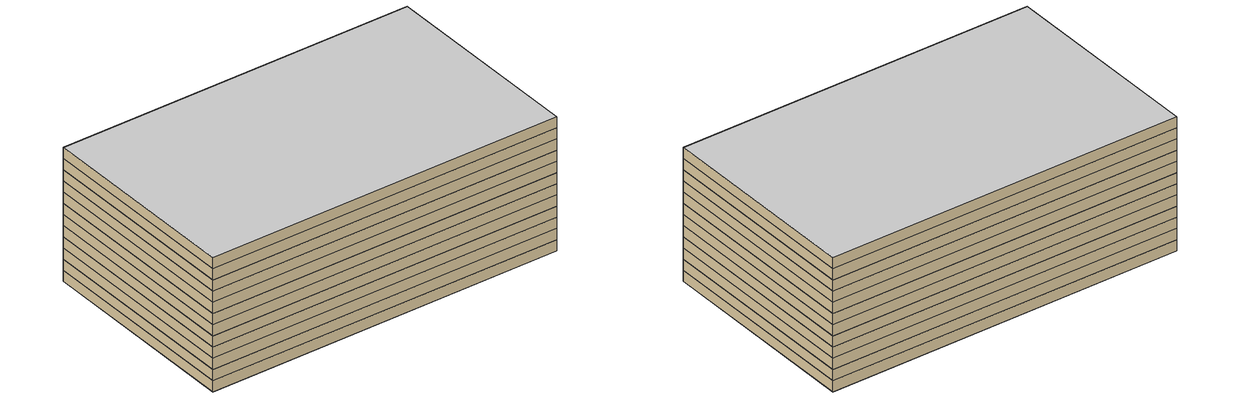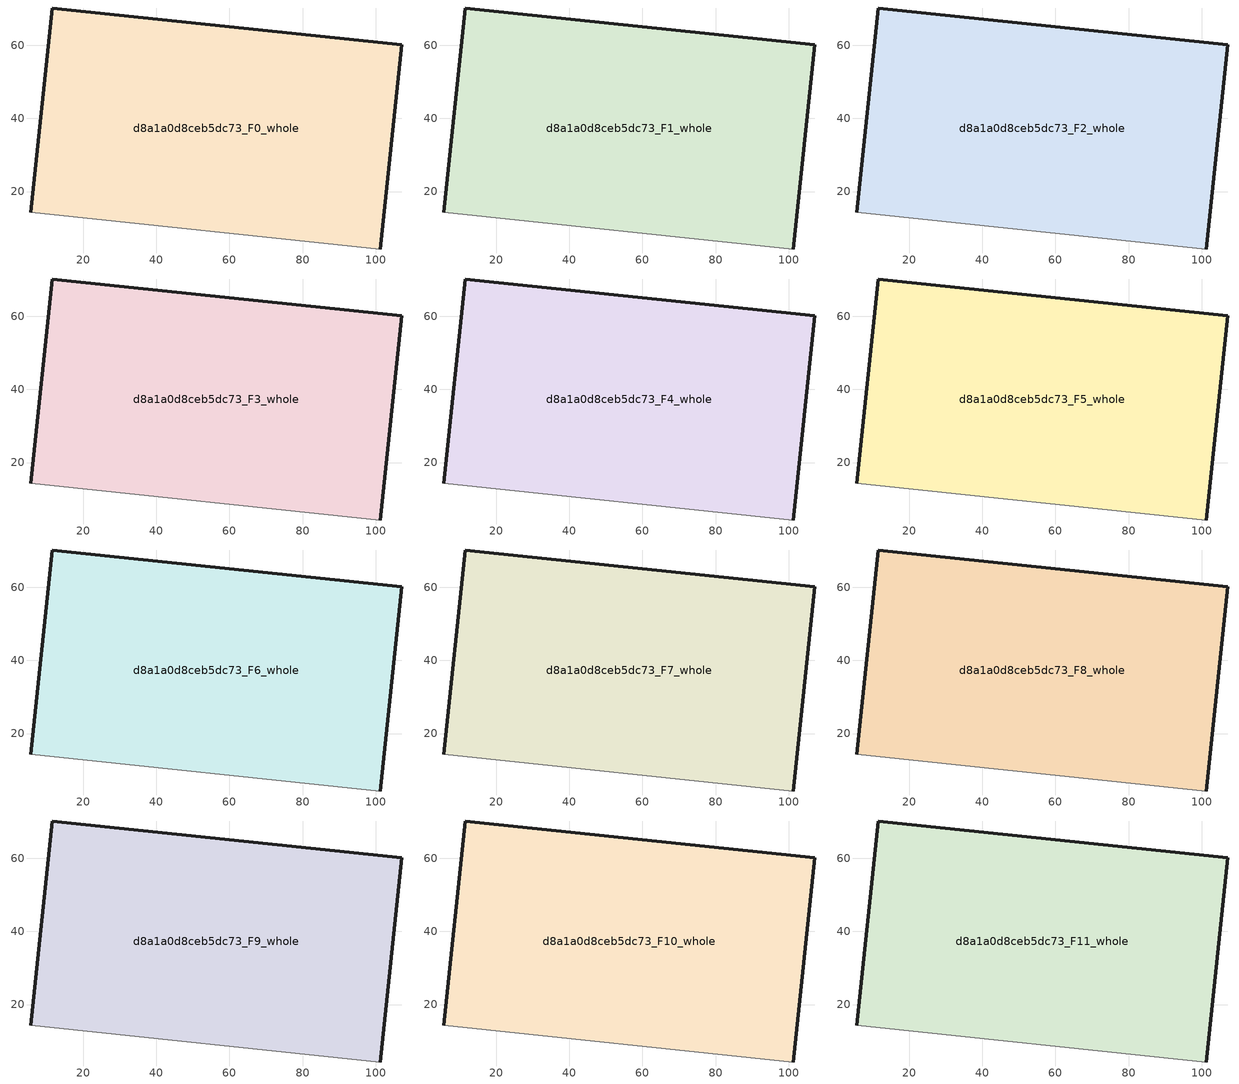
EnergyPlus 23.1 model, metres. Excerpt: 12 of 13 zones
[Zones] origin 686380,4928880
d8a1a0d8ceb5dc73_F0_whole
 floor ground (EU_floor_Construction): 101.24,4.31 107.11,60.13 11.57,70.17 5.7,14.36 z0
 wall outside (EU_wall_Construction): 5.7,14.36 11.57,70.17 107.11,60.13 101.24,4.31 z0:3
 wall adiabatic (EU_wall_Construction): 101.24,4.31 5.7,14.36 z0:3
d8a1a0d8ceb5dc73_F1_whole
 floor to d8a1a0d8ceb5dc73_F0_whole (EU_floor_Construction): 101.24,4.31 107.11,60.13 11.57,70.17 5.7,14.36 z3
 wall outside (EU_wall_Construction): 5.7,14.36 11.57,70.17 107.11,60.13 101.24,4.31 z3:6
 wall adiabatic (EU_wall_Construction): 101.24,4.31 5.7,14.36 z3:6
d8a1a0d8ceb5dc73_F2_whole
 floor to d8a1a0d8ceb5dc73_F1_whole (EU_floor_Construction): 101.24,4.31 107.11,60.13 11.57,70.17 5.7,14.36 z6
 wall outside (EU_wall_Construction): 5.7,14.36 11.57,70.17 107.11,60.13 101.24,4.31 z6:9
 wall adiabatic (EU_wall_Construction): 101.24,4.31 5.7,14.36 z6:9
d8a1a0d8ceb5dc73_F3_whole
 floor to d8a1a0d8ceb5dc73_F2_whole (EU_floor_Construction): 101.24,4.31 107.11,60.13 11.57,70.17 5.7,14.36 z9
 wall outside (EU_wall_Construction): 5.7,14.36 11.57,70.17 107.11,60.13 101.24,4.31 z9:12
 wall adiabatic (EU_wall_Construction): 101.24,4.31 5.7,14.36 z9:12
d8a1a0d8ceb5dc73_F4_whole
 floor to d8a1a0d8ceb5dc73_F3_whole (EU_floor_Construction): 101.24,4.31 107.11,60.13 11.57,70.17 5.7,14.36 z12
 wall outside (EU_wall_Construction): 5.7,14.36 11.57,70.17 107.11,60.13 101.24,4.31 z12:15
 wall adiabatic (EU_wall_Construction): 101.24,4.31 5.7,14.36 z12:15
d8a1a0d8ceb5dc73_F5_whole
 floor to d8a1a0d8ceb5dc73_F4_whole (EU_floor_Construction): 101.24,4.31 107.11,60.13 11.57,70.17 5.7,14.36 z15
 wall outside (EU_wall_Construction): 5.7,14.36 11.57,70.17 107.11,60.13 101.24,4.31 z15:18
 wall adiabatic (EU_wall_Construction): 101.24,4.31 5.7,14.36 z15:18
d8a1a0d8ceb5dc73_F6_whole
 floor to d8a1a0d8ceb5dc73_F5_whole (EU_floor_Construction): 101.24,4.31 107.11,60.13 11.57,70.17 5.7,14.36 z18
 wall outside (EU_wall_Construction): 5.7,14.36 11.57,70.17 107.11,60.13 101.24,4.31 z18:21
 wall adiabatic (EU_wall_Construction): 101.24,4.31 5.7,14.36 z18:21
d8a1a0d8ceb5dc73_F7_whole
 floor to d8a1a0d8ceb5dc73_F6_whole (EU_floor_Construction): 101.24,4.31 107.11,60.13 11.57,70.17 5.7,14.36 z21
 wall outside (EU_wall_Construction): 5.7,14.36 11.57,70.17 107.11,60.13 101.24,4.31 z21:24
 wall adiabatic (EU_wall_Construction): 101.24,4.31 5.7,14.36 z21:24
d8a1a0d8ceb5dc73_F8_whole
 floor to d8a1a0d8ceb5dc73_F7_whole (EU_floor_Construction): 101.24,4.31 107.11,60.13 11.57,70.17 5.7,14.36 z24
 wall outside (EU_wall_Construction): 5.7,14.36 11.57,70.17 107.11,60.13 101.24,4.31 z24:27
 wall adiabatic (EU_wall_Construction): 101.24,4.31 5.7,14.36 z24:27
d8a1a0d8ceb5dc73_F9_whole
 floor to d8a1a0d8ceb5dc73_F8_whole (EU_floor_Construction): 101.24,4.31 107.11,60.13 11.57,70.17 5.7,14.36 z27
 wall outside (EU_wall_Construction): 5.7,14.36 11.57,70.17 107.11,60.13 101.24,4.31 z27:30
 wall adiabatic (EU_wall_Construction): 101.24,4.31 5.7,14.36 z27:30
d8a1a0d8ceb5dc73_F10_whole
 floor to d8a1a0d8ceb5dc73_F9_whole (EU_floor_Construction): 101.24,4.31 107.11,60.13 11.57,70.17 5.7,14.36 z30
 wall outside (EU_wall_Construction): 5.7,14.36 11.57,70.17 107.11,60.13 101.24,4.31 z30:33
 wall adiabatic (EU_wall_Construction): 101.24,4.31 5.7,14.36 z30:33
d8a1a0d8ceb5dc73_F11_whole
 floor to d8a1a0d8ceb5dc73_F10_whole (EU_floor_Construction): 101.24,4.31 107.11,60.13 11.57,70.17 5.7,14.36 z33
 wall outside (EU_wall_Construction): 5.7,14.36 11.57,70.17 107.11,60.13 101.24,4.31 z33:36
 wall adiabatic (EU_wall_Construction): 101.24,4.31 5.7,14.36 z33:36
 ceiling to d8a1a0d8ceb5dc73_F12_whole (EU_floor_Construction): 107.11,60.13 101.24,4.31 5.7,14.36 11.57,70.17 z36
[Building]
EU S2 Campaign: North Axis=0; Terrain=City; Solar Distribution=FullExterior
[Site:Location]
Bologna: Latitude=44.5; Longitude=11.25; Time Zone=1; Elevation=37
[SizingPeriod:WeatherFileDays]
AnnualSizingPeriod: Begin Month=1; Begin Day of Month=1; End Month=12; End Day of Month=31; Day of Week for Start Day=Monday; Use Weather File Daylight Saving Period=No; Use Weather File Rain and Snow Indicators=No
[MATERIAL]
EU_InternalMass_Material: Roughness=MediumRough; Thickness=0.1; Conductivity=1; Density=1800; Specific Heat=900; Thermal Absorptance=0.9; Solar Absorptance=0.7; Visible Absorptance=0.7
[MATERIAL:NOMASS] Roughness=MediumRough; Thermal Absorptance=0.9; Solar Absorptance=0.7; Visible Absorptance=0.7
Name | Thermal Resistance
EU_wall_NoMass | 0.905828
EU_floor_NoMass | 0.67114
[CONSTRUCTION]
EU_wall_Construction: EU_wall_NoMass
EU_floor_Construction: EU_floor_NoMass
EU_InternalMass_Construction: EU_InternalMass_Material
[ZONE] Type=1; Multiplier=1; Ceiling Height=autocalculate; Volume=16176.9; Floor Area=autocalculate; Part of Total Floor Area=Yes
d8a1a0d8ceb5dc73_F0_whole; d8a1a0d8ceb5dc73_F1_whole; d8a1a0d8ceb5dc73_F2_whole; d8a1a0d8ceb5dc73_F3_whole; d8a1a0d8ceb5dc73_F4_whole; d8a1a0d8ceb5dc73_F5_whole; d8a1a0d8ceb5dc73_F6_whole; d8a1a0d8ceb5dc73_F7_whole; d8a1a0d8ceb5dc73_F8_whole; d8a1a0d8ceb5dc73_F9_whole; d8a1a0d8ceb5dc73_F10_whole; d8a1a0d8ceb5dc73_F11_whole
[INTERNALMASS] Construction=EU_InternalMass_Construction; Surface Area=5392.29
Name | Zone or ZoneList
d8a1a0d8ceb5dc73_F0_whole_EU_InternalMass | d8a1a0d8ceb5dc73_F0_whole
d8a1a0d8ceb5dc73_F1_whole_EU_InternalMass | d8a1a0d8ceb5dc73_F1_whole
d8a1a0d8ceb5dc73_F2_whole_EU_InternalMass | d8a1a0d8ceb5dc73_F2_whole
d8a1a0d8ceb5dc73_F3_whole_EU_InternalMass | d8a1a0d8ceb5dc73_F3_whole
d8a1a0d8ceb5dc73_F4_whole_EU_InternalMass | d8a1a0d8ceb5dc73_F4_whole
d8a1a0d8ceb5dc73_F5_whole_EU_InternalMass | d8a1a0d8ceb5dc73_F5_whole
d8a1a0d8ceb5dc73_F6_whole_EU_InternalMass | d8a1a0d8ceb5dc73_F6_whole
d8a1a0d8ceb5dc73_F7_whole_EU_InternalMass | d8a1a0d8ceb5dc73_F7_whole
d8a1a0d8ceb5dc73_F8_whole_EU_InternalMass | d8a1a0d8ceb5dc73_F8_whole
d8a1a0d8ceb5dc73_F9_whole_EU_InternalMass | d8a1a0d8ceb5dc73_F9_whole
d8a1a0d8ceb5dc73_F10_whole_EU_InternalMass | d8a1a0d8ceb5dc73_F10_whole
d8a1a0d8ceb5dc73_F11_whole_EU_InternalMass | d8a1a0d8ceb5dc73_F11_whole
[OTHEREQUIPMENT] Fuel Type=Electricity; Design Level Calculation Method=Watts/Area; Power per Zone Floor Area=1; Fraction Latent=0; Fraction Radiant=0; Fraction Lost=0; Carbon Dioxide Generation Rate=0; EndUse Subcategory=EU_Step8_InternalGains
Name | Zone or ZoneList or Space or SpaceList | Schedule
EU_Step8_InternalGain_d8a1a0d8ceb5dc73_F0_whole_f000 | d8a1a0d8ceb5dc73_F0_whole | EU_Step8_GainSchedule_d8a1a0d8ceb5dc73_F0_whole_f000
EU_Step8_InternalGain_d8a1a0d8ceb5dc73_F1_whole_f000 | d8a1a0d8ceb5dc73_F1_whole | EU_Step8_GainSchedule_d8a1a0d8ceb5dc73_F1_whole_f000
EU_Step8_InternalGain_d8a1a0d8ceb5dc73_F2_whole_f000 | d8a1a0d8ceb5dc73_F2_whole | EU_Step8_GainSchedule_d8a1a0d8ceb5dc73_F2_whole_f000
EU_Step8_InternalGain_d8a1a0d8ceb5dc73_F3_whole_f000 | d8a1a0d8ceb5dc73_F3_whole | EU_Step8_GainSchedule_d8a1a0d8ceb5dc73_F3_whole_f000
EU_Step8_InternalGain_d8a1a0d8ceb5dc73_F4_whole_f000 | d8a1a0d8ceb5dc73_F4_whole | EU_Step8_GainSchedule_d8a1a0d8ceb5dc73_F4_whole_f000
EU_Step8_InternalGain_d8a1a0d8ceb5dc73_F5_whole_f000 | d8a1a0d8ceb5dc73_F5_whole | EU_Step8_GainSchedule_d8a1a0d8ceb5dc73_F5_whole_f000
EU_Step8_InternalGain_d8a1a0d8ceb5dc73_F6_whole_f000 | d8a1a0d8ceb5dc73_F6_whole | EU_Step8_GainSchedule_d8a1a0d8ceb5dc73_F6_whole_f000
EU_Step8_InternalGain_d8a1a0d8ceb5dc73_F7_whole_f000 | d8a1a0d8ceb5dc73_F7_whole | EU_Step8_GainSchedule_d8a1a0d8ceb5dc73_F7_whole_f000
EU_Step8_InternalGain_d8a1a0d8ceb5dc73_F8_whole_f000 | d8a1a0d8ceb5dc73_F8_whole | EU_Step8_GainSchedule_d8a1a0d8ceb5dc73_F8_whole_f000
EU_Step8_InternalGain_d8a1a0d8ceb5dc73_F9_whole_f000 | d8a1a0d8ceb5dc73_F9_whole | EU_Step8_GainSchedule_d8a1a0d8ceb5dc73_F9_whole_f000
EU_Step8_InternalGain_d8a1a0d8ceb5dc73_F10_whole_f000 | d8a1a0d8ceb5dc73_F10_whole | EU_Step8_GainSchedule_d8a1a0d8ceb5dc73_F10_whole_f000
EU_Step8_InternalGain_d8a1a0d8ceb5dc73_F11_whole_f000 | d8a1a0d8ceb5dc73_F11_whole | EU_Step8_GainSchedule_d8a1a0d8ceb5dc73_F11_whole_f000
[ZONEVENTILATION:DESIGNFLOWRATE] Schedule=EU_AlwaysOn; Design Flow Rate Calculation Method=AirChanges/Hour; Air Changes per Hour=0.73129; Ventilation Type=Natural; Fan Pressure Rise=0; Fan Total Efficiency=1; Constant Term Coefficient=1; Temperature Term Coefficient=0; Velocity Term Coefficient=0; Velocity Squared Term Coefficient=0; Minimum Indoor Temperature=-100; Maximum Indoor Temperature=100; Delta Temperature=-100; Minimum Outdoor Temperature=-100; Maximum Outdoor Temperature=100; Maximum Wind Speed=40
Name | Zone or ZoneList or Space or SpaceList
EU_ConstantAir_d8a1a0d8ceb5dc73_F0_whole | d8a1a0d8ceb5dc73_F0_whole
EU_ConstantAir_d8a1a0d8ceb5dc73_F1_whole | d8a1a0d8ceb5dc73_F1_whole
EU_ConstantAir_d8a1a0d8ceb5dc73_F2_whole | d8a1a0d8ceb5dc73_F2_whole
EU_ConstantAir_d8a1a0d8ceb5dc73_F3_whole | d8a1a0d8ceb5dc73_F3_whole
EU_ConstantAir_d8a1a0d8ceb5dc73_F4_whole | d8a1a0d8ceb5dc73_F4_whole
EU_ConstantAir_d8a1a0d8ceb5dc73_F5_whole | d8a1a0d8ceb5dc73_F5_whole
EU_ConstantAir_d8a1a0d8ceb5dc73_F6_whole | d8a1a0d8ceb5dc73_F6_whole
EU_ConstantAir_d8a1a0d8ceb5dc73_F7_whole | d8a1a0d8ceb5dc73_F7_whole
EU_ConstantAir_d8a1a0d8ceb5dc73_F8_whole | d8a1a0d8ceb5dc73_F8_whole
EU_ConstantAir_d8a1a0d8ceb5dc73_F9_whole | d8a1a0d8ceb5dc73_F9_whole
EU_ConstantAir_d8a1a0d8ceb5dc73_F10_whole | d8a1a0d8ceb5dc73_F10_whole
EU_ConstantAir_d8a1a0d8ceb5dc73_F11_whole | d8a1a0d8ceb5dc73_F11_whole
[HVACTEMPLATE:THERMOSTAT] Constant Heating Setpoint=20; Constant Cooling Setpoint=50
EU_HeatOnly_d8a1a0d8ceb5dc73_F0_whole; EU_HeatOnly_d8a1a0d8ceb5dc73_F1_whole; EU_HeatOnly_d8a1a0d8ceb5dc73_F2_whole; EU_HeatOnly_d8a1a0d8ceb5dc73_F3_whole; EU_HeatOnly_d8a1a0d8ceb5dc73_F4_whole; EU_HeatOnly_d8a1a0d8ceb5dc73_F5_whole; EU_HeatOnly_d8a1a0d8ceb5dc73_F6_whole; EU_HeatOnly_d8a1a0d8ceb5dc73_F7_whole; EU_HeatOnly_d8a1a0d8ceb5dc73_F8_whole; EU_HeatOnly_d8a1a0d8ceb5dc73_F9_whole; EU_HeatOnly_d8a1a0d8ceb5dc73_F10_whole; EU_HeatOnly_d8a1a0d8ceb5dc73_F11_whole; EU_HeatOnly_d8a1a0d8ceb5dc73_F12_whole
[HVACTEMPLATE:ZONE:IDEALLOADSAIRSYSTEM] System Availability Schedule=EU_AlwaysOn; Maximum Heating Supply Air Temperature=50; Minimum Cooling Supply Air Temperature=13; Maximum Heating Supply Air Humidity Ratio=0.0156; Minimum Cooling Supply Air Humidity Ratio=0.0077; Heating Limit=NoLimit; Cooling Limit=NoLimit; Heating Availability Schedule=EU_AlwaysOn; Cooling Availability Schedule=EU_CoolingOff; Dehumidification Control Type=ConstantSensibleHeatRatio; Cooling Sensible Heat Ratio=0.7; Dehumidification Setpoint=60; Humidification Control Type=None; Humidification Setpoint=30; Outdoor Air Method=None; Outdoor Air Flow Rate per Person=0.00944; Outdoor Air Flow Rate per Zone Floor Area=0; Outdoor Air Flow Rate per Zone=0; Demand Controlled Ventilation Type=None; Outdoor Air Economizer Type=NoEconomizer; Heat Recovery Type=None; Sensible Heat Recovery Effectiveness=0.7; Latent Heat Recovery Effectiveness=0.65
Name | Template Thermostat
d8a1a0d8ceb5dc73_F0_whole | EU_HeatOnly_d8a1a0d8ceb5dc73_F0_whole
d8a1a0d8ceb5dc73_F1_whole | EU_HeatOnly_d8a1a0d8ceb5dc73_F1_whole
d8a1a0d8ceb5dc73_F2_whole | EU_HeatOnly_d8a1a0d8ceb5dc73_F2_whole
d8a1a0d8ceb5dc73_F3_whole | EU_HeatOnly_d8a1a0d8ceb5dc73_F3_whole
d8a1a0d8ceb5dc73_F4_whole | EU_HeatOnly_d8a1a0d8ceb5dc73_F4_whole
d8a1a0d8ceb5dc73_F5_whole | EU_HeatOnly_d8a1a0d8ceb5dc73_F5_whole
d8a1a0d8ceb5dc73_F6_whole | EU_HeatOnly_d8a1a0d8ceb5dc73_F6_whole
d8a1a0d8ceb5dc73_F7_whole | EU_HeatOnly_d8a1a0d8ceb5dc73_F7_whole
d8a1a0d8ceb5dc73_F8_whole | EU_HeatOnly_d8a1a0d8ceb5dc73_F8_whole
d8a1a0d8ceb5dc73_F9_whole | EU_HeatOnly_d8a1a0d8ceb5dc73_F9_whole
d8a1a0d8ceb5dc73_F10_whole | EU_HeatOnly_d8a1a0d8ceb5dc73_F10_whole
d8a1a0d8ceb5dc73_F11_whole | EU_HeatOnly_d8a1a0d8ceb5dc73_F11_whole
[SIZING:ZONE] Zone Cooling Design Supply Air Temperature Input Method=SupplyAirTemperature; Zone Cooling Design Supply Air Temperature=13; Zone Heating Design Supply Air Temperature Input Method=SupplyAirTemperature; Zone Heating Design Supply Air Temperature=50; Zone Cooling Design Supply Air Humidity Ratio=0.008; Zone Heating Design Supply Air Humidity Ratio=0.008; Cooling Design Air Flow Method=DesignDay; Cooling Design Air Flow Rate=0; Cooling Minimum Air Flow per Zone Floor Area=0.000762; Cooling Minimum Air Flow=0; Cooling Minimum Air Flow Fraction=0.2; Heating Design Air Flow Method=DesignDay; Heating Design Air Flow Rate=0; Heating Maximum Air Flow per Zone Floor Area=0.002032; Heating Maximum Air Flow=0.141576; Heating Maximum Air Flow Fraction=0.3; Account for Dedicated Outdoor Air System=No; Dedicated Outdoor Air System Control Strategy=NeutralSupplyAir; Dedicated Outdoor Air Low Setpoint Temperature for Design=autosize; Dedicated Outdoor Air High Setpoint Temperature for Design=autosize; Zone Load Sizing Method=Sensible Load Only No Latent Load; Zone Latent Cooling Design Supply Air Humidity Ratio Input Method=HumidityRatioDifference; Zone Cooling Design Supply Air Humidity Ratio Difference=0.005; Zone Latent Heating Design Supply Air Humidity Ratio Input Method=HumidityRatioDifference; Zone Humidification Design Supply Air Humidity Ratio Difference=0.005
d8a1a0d8ceb5dc73_F0_whole; d8a1a0d8ceb5dc73_F1_whole; d8a1a0d8ceb5dc73_F2_whole; d8a1a0d8ceb5dc73_F3_whole; d8a1a0d8ceb5dc73_F4_whole; d8a1a0d8ceb5dc73_F5_whole; d8a1a0d8ceb5dc73_F6_whole; d8a1a0d8ceb5dc73_F7_whole; d8a1a0d8ceb5dc73_F8_whole; d8a1a0d8ceb5dc73_F9_whole; d8a1a0d8ceb5dc73_F10_whole; d8a1a0d8ceb5dc73_F11_whole
[SCHEDULE:CONSTANT]
Name | Hourly Value
EU_AlwaysOn | 1
EU_CoolingOff | 0
[SCHEDULE:FILE] Column Number=1; Rows to Skip at Top=0; Number of Hours of Data=8760; Column Separator=Comma; Interpolate to Timestep=No; Minutes per Item=60; Adjust Schedule for Daylight Savings=Yes
Name | File
EU_Step8_GainSchedule_d8a1a0d8ceb5dc73_F0_whole_f000 | ../../schedules/d8a1a0d8ceb5dc73/d8a1a0d8ceb5dc73_F0_whole_f000_gain.csv
EU_Step8_GainSchedule_d8a1a0d8ceb5dc73_F1_whole_f000 | ../../schedules/d8a1a0d8ceb5dc73/d8a1a0d8ceb5dc73_F1_whole_f000_gain.csv
EU_Step8_GainSchedule_d8a1a0d8ceb5dc73_F2_whole_f000 | ../../schedules/d8a1a0d8ceb5dc73/d8a1a0d8ceb5dc73_F2_whole_f000_gain.csv
EU_Step8_GainSchedule_d8a1a0d8ceb5dc73_F3_whole_f000 | ../../schedules/d8a1a0d8ceb5dc73/d8a1a0d8ceb5dc73_F3_whole_f000_gain.csv
EU_Step8_GainSchedule_d8a1a0d8ceb5dc73_F4_whole_f000 | ../../schedules/d8a1a0d8ceb5dc73/d8a1a0d8ceb5dc73_F4_whole_f000_gain.csv
EU_Step8_GainSchedule_d8a1a0d8ceb5dc73_F5_whole_f000 | ../../schedules/d8a1a0d8ceb5dc73/d8a1a0d8ceb5dc73_F5_whole_f000_gain.csv
EU_Step8_GainSchedule_d8a1a0d8ceb5dc73_F6_whole_f000 | ../../schedules/d8a1a0d8ceb5dc73/d8a1a0d8ceb5dc73_F6_whole_f000_gain.csv
EU_Step8_GainSchedule_d8a1a0d8ceb5dc73_F7_whole_f000 | ../../schedules/d8a1a0d8ceb5dc73/d8a1a0d8ceb5dc73_F7_whole_f000_gain.csv
EU_Step8_GainSchedule_d8a1a0d8ceb5dc73_F8_whole_f000 | ../../schedules/d8a1a0d8ceb5dc73/d8a1a0d8ceb5dc73_F8_whole_f000_gain.csv
EU_Step8_GainSchedule_d8a1a0d8ceb5dc73_F9_whole_f000 | ../../schedules/d8a1a0d8ceb5dc73/d8a1a0d8ceb5dc73_F9_whole_f000_gain.csv
EU_Step8_GainSchedule_d8a1a0d8ceb5dc73_F10_whole_f000 | ../../schedules/d8a1a0d8ceb5dc73/d8a1a0d8ceb5dc73_F10_whole_f000_gain.csv
EU_Step8_GainSchedule_d8a1a0d8ceb5dc73_F11_whole_f000 | ../../schedules/d8a1a0d8ceb5dc73/d8a1a0d8ceb5dc73_F11_whole_f000_gain.csv
